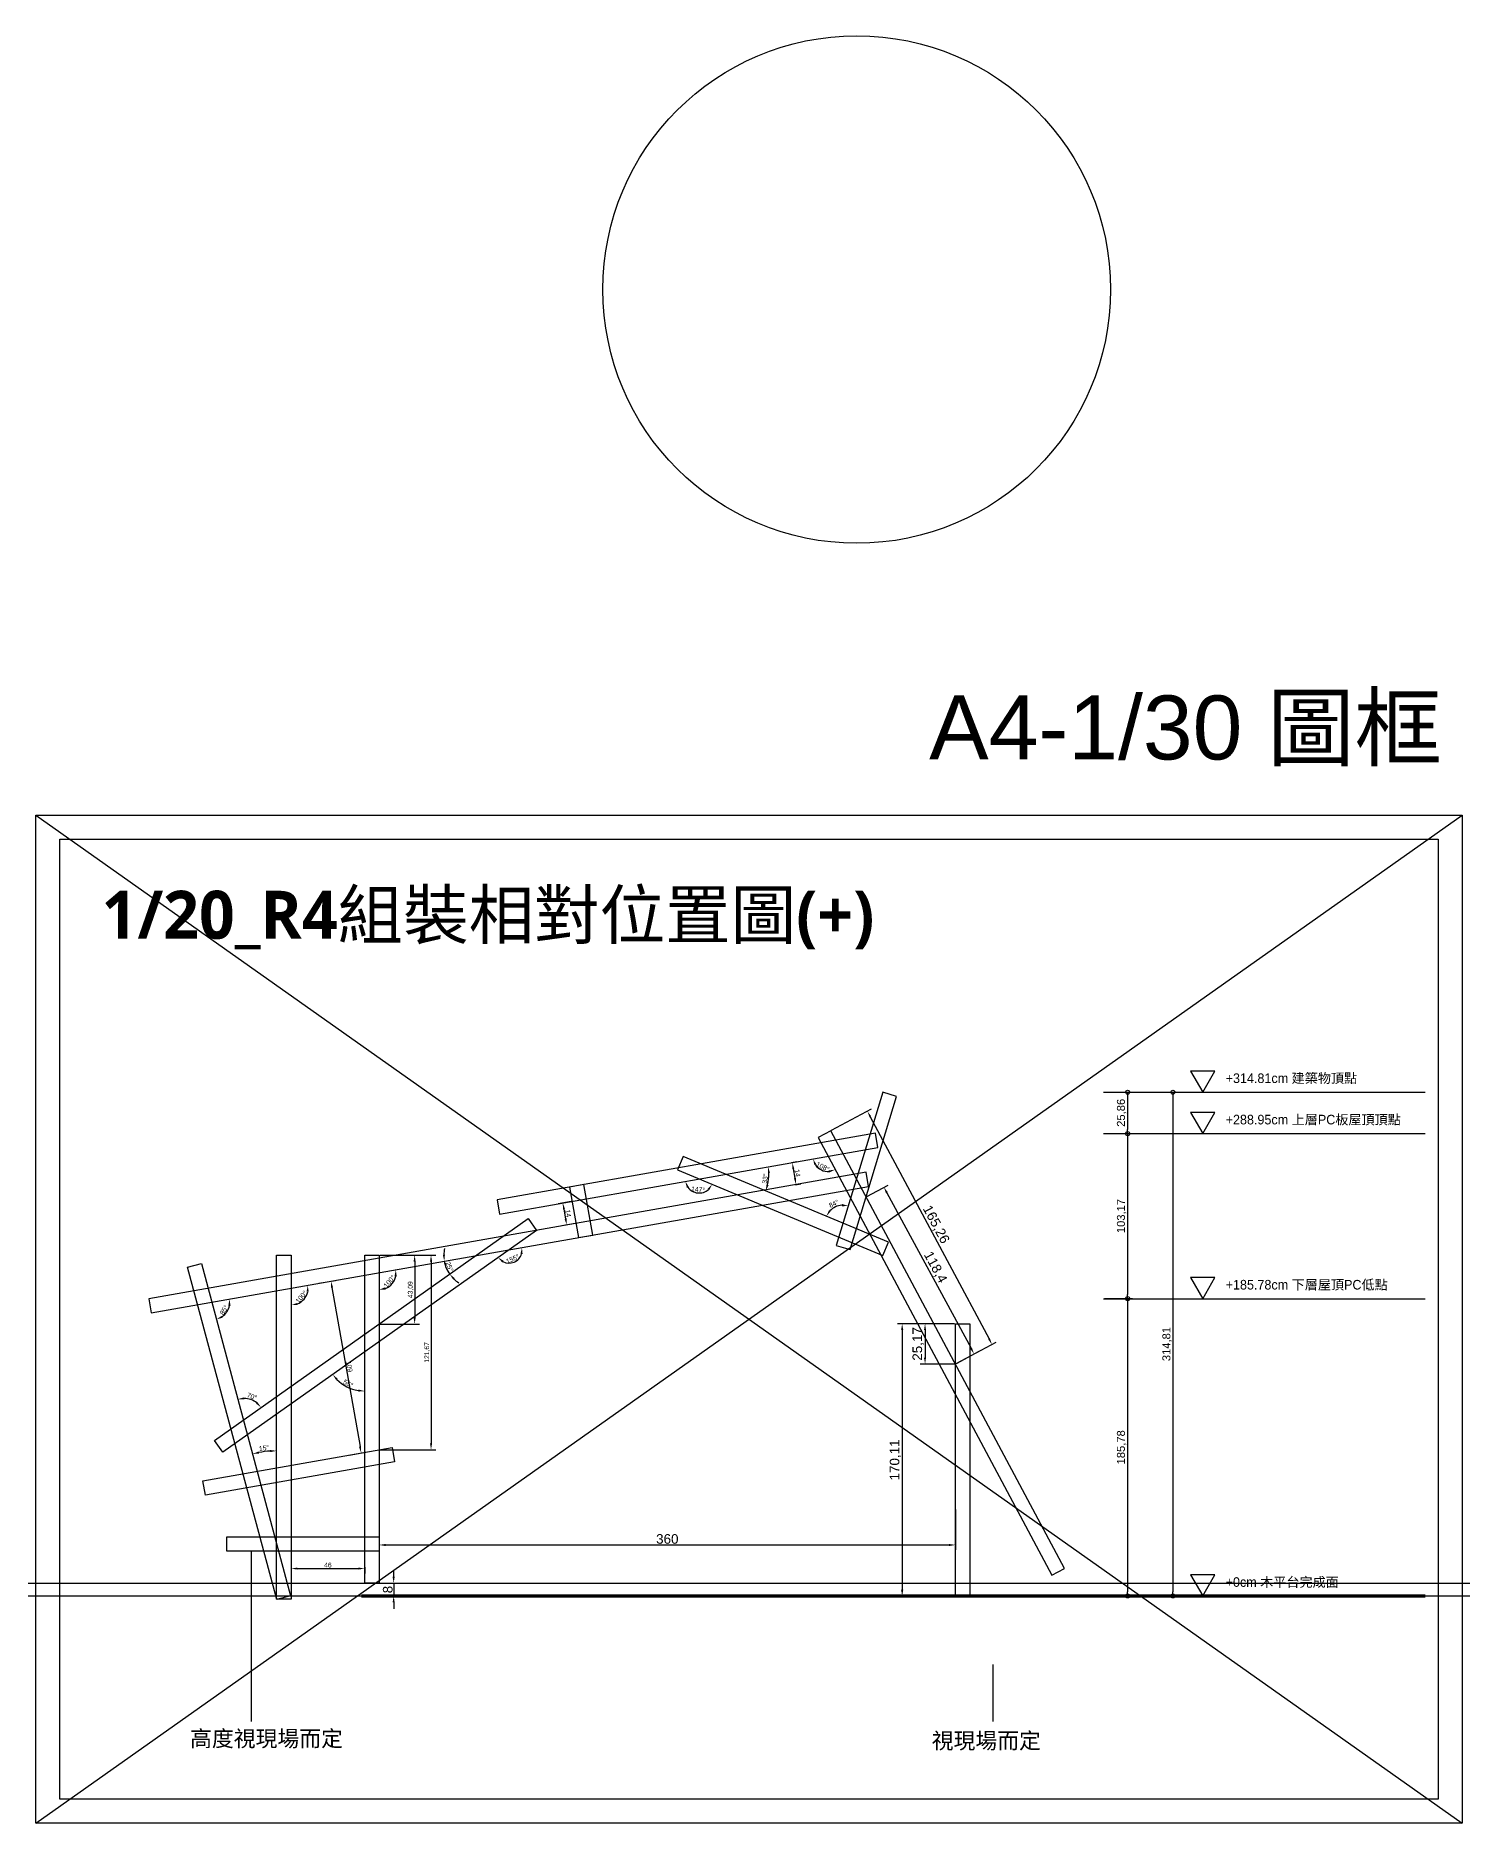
# Model space of a CAD drawing. Header units: millimetres. Extents: x -2666 to 6286, y -11880 to 4849.
# Drawn here: x 2619 to 3510, y -10033 to -8916 of the extents above; entities that cross this region are included whole.
import ezdxf

# ---------------------------------------------------------------- set-up
doc = ezdxf.new("R2010")
doc.units = ezdxf.units.MM
for name, color, linetype in [('0-rib-base', 10, 'Continuous'), ('0-rib1', 6, 'Continuous'), ('dim', 244, 'Continuous'), ('木平台完成面', 3, 'Continuous')]:
    doc.layers.add(name, color=color, linetype=linetype)
doc.layers.add('default', color=11, linetype='Continuous', plot=False)
doc.styles.get("Standard").update_dxf_attribs({"font": 'arial.ttf'})
doc.dimstyles.new('ISO-25', dxfattribs={"dimtxt": 5, "dimasz": 2.5, "dimexe": 3, "dimexo": 0.625, "dimtad": 1, "dimtxsty": 'Standard', "dimblk": 'ORIGIN', "dimcen": 2.5, "dimadec": 0, "dimazin": 0, "dimtfac": 1, "dimtmove": 1, "dimatfit": 1, "dimldrblk": 'ORIGIN', "dimfxl": 0, "dimarcsym": 0})
doc.dimstyles.new('短柱', dxfattribs={"dimtxt": 3, "dimasz": 4, "dimexe": 3, "dimexo": 0.625, "dimtad": 1, "dimtxsty": 'Standard', "dimcen": 2.5, "dimadec": 0, "dimazin": 0, "dimtfac": 1, "dimtmove": 1, "dimatfit": 1, "dimldrblk": 'ORIGIN', "dimfxl": 0, "dimarcsym": 0})
doc.dimstyles.new('複本 短柱', dxfattribs={"dimtxt": 6, "dimasz": 4, "dimexe": 3, "dimexo": 0.625, "dimtad": 1, "dimtxsty": 'Standard', "dimcen": 2.5, "dimadec": 0, "dimazin": 0, "dimtfac": 1, "dimtmove": 1, "dimatfit": 1, "dimldrblk": 'ORIGIN', "dimfxl": 0, "dimarcsym": 0})

# ---------------------------------------------------------------- blocks, each defined once
blk = doc.blocks.new('_Origin')
at = {"color": 0, "linetype": 'ByBlock', "lineweight": -2}
blk.add_line((0, 0), (-1, 0), dxfattribs=at)
blk.add_circle((0, 0), 0.5, dxfattribs=at)
blk = doc.blocks.new('*D814')
at = {"layer": 'Defpoints', "color": 0}
for p in [(3286, -9576.4), (3286, -9602.3), (3301, -9602.3)]:
    blk.add_point(p, dxfattribs=at)
at = {"layer": 'dim', "color": 0, "lineweight": -2}
for p, q in [((3286.6, -9576.4), (3304, -9576.4)), ((3301, -9578.9), (3301, -9599.8)), ((3286.6, -9602.3), (3304, -9602.3))]:
    blk.add_line(p, q, dxfattribs=at)
at = {"layer": 'dim', "color": 0, "lineweight": -2, "xscale": 2.5, "yscale": 2.5, "zscale": 2.5}
for p, rotation in [((3301, -9576.4), 90), ((3301, -9602.3), 270)]:
    blk.add_blockref('_Origin', p, dxfattribs=dict(at, rotation=rotation))
at = {"layer": 'dim', "color": 0, "insert": (3297.3, -9589.3), "char_height": 5, "attachment_point": 5, "rotation": 90}
blk.add_mtext('25,86', dxfattribs=at)
blk = doc.blocks.new('*D815')
at = {"layer": 'Defpoints', "color": 0}
for p in [(3286, -9602.3), (3286, -9705.4), (3301, -9705.4)]:
    blk.add_point(p, dxfattribs=at)
at = {"layer": 'dim', "color": 0, "lineweight": -2}
for p, q in [((3286.6, -9602.3), (3304, -9602.3)), ((3301, -9604.8), (3301, -9702.9)), ((3286.6, -9705.4), (3304, -9705.4))]:
    blk.add_line(p, q, dxfattribs=at)
at = {"layer": 'dim', "color": 0, "lineweight": -2, "xscale": 2.5, "yscale": 2.5, "zscale": 2.5}
for p, rotation in [((3301, -9602.3), 90), ((3301, -9705.4), 270)]:
    blk.add_blockref('_Origin', p, dxfattribs=dict(at, rotation=rotation))
at = {"layer": 'dim', "color": 0, "insert": (3297.3, -9653.8), "char_height": 5, "attachment_point": 5, "rotation": 90}
blk.add_mtext('103,17', dxfattribs=at)
blk = doc.blocks.new('*D816')
at = {"layer": 'Defpoints', "color": 0}
for p in [(3286, -9705.4), (3286, -9891.2), (3301, -9891.2)]:
    blk.add_point(p, dxfattribs=at)
at = {"layer": 'dim', "color": 0, "lineweight": -2}
for p, q in [((3286.6, -9705.4), (3304, -9705.4)), ((3301, -9707.9), (3301, -9888.7)), ((3286.6, -9891.2), (3304, -9891.2))]:
    blk.add_line(p, q, dxfattribs=at)
at = {"layer": 'dim', "color": 0, "lineweight": -2, "xscale": 2.5, "yscale": 2.5, "zscale": 2.5}
for p, rotation in [((3301, -9705.4), 90), ((3301, -9891.2), 270)]:
    blk.add_blockref('_Origin', p, dxfattribs=dict(at, rotation=rotation))
at = {"layer": 'dim', "color": 0, "insert": (3297.3, -9798.3), "char_height": 5, "attachment_point": 5, "rotation": 90}
blk.add_mtext('185,78', dxfattribs=at)
blk = doc.blocks.new('*D711')
at = {"layer": 'Defpoints', "color": 0}
for p in [(3286, -9576.4), (3286.6, -9891.2), (3329.3, -9891.2)]:
    blk.add_point(p, dxfattribs=at)
at = {"layer": 'dim', "color": 0, "lineweight": -2}
for p, q in [((3286.6, -9576.4), (3332.3, -9576.4)), ((3329.3, -9578.9), (3329.3, -9888.7)), ((3287.2, -9891.2), (3332.3, -9891.2))]:
    blk.add_line(p, q, dxfattribs=at)
at = {"layer": 'dim', "color": 0, "lineweight": -2, "xscale": 2.5, "yscale": 2.5, "zscale": 2.5}
for p, rotation in [((3329.3, -9576.4), 90), ((3329.3, -9891.2), 270)]:
    blk.add_blockref('_Origin', p, dxfattribs=dict(at, rotation=rotation))
at = {"layer": 'dim', "color": 0, "insert": (3325.7, -9733.8), "char_height": 5, "attachment_point": 5, "rotation": 90}
blk.add_mtext('314,81', dxfattribs=at)
blk = doc.blocks.new('*D831')
at = {"layer": 'Defpoints', "color": 0}
for p in [(3139.2, -9635.3), (2778.5, -9678.2), (2691.2, -9714.3), (2784.3, -9707.8), (2778.5, -9893.2)]:
    blk.add_point(p, dxfattribs=at)
at = {"layer": 'dim', "color": 0, "lineweight": -2}
blk.add_arc((2778.5, -9698.9), 10.6, 291.7601, 348.2399, dxfattribs=at)
at = {"layer": 'dim', "color": 0}
for points in [[(2788.2, -9701), (2789.5, -9701.1), (2788.9, -9697.1)], [(2782.5, -9709.4), (2782.3, -9708.1), (2778.5, -9709.5)]]:
    blk.add_solid(points, dxfattribs=at)
at = {"layer": 'dim', "color": 0, "insert": (2784.9, -9704.3), "char_height": 3, "attachment_point": 5, "rotation": 50}
blk.add_mtext('100°', dxfattribs=at)
blk = doc.blocks.new('*D832')
at = {"layer": 'Defpoints', "color": 0}
for p in [(3139.2, -9635.3), (2722.5, -9683.5), (2691.2, -9714.3), (2736.7, -9715.7), (2778.2, -9891.1)]:
    blk.add_point(p, dxfattribs=at)
at = {"layer": 'dim', "color": 0, "lineweight": -2}
blk.add_arc((2729, -9707.6), 11.2, 305.6472, 349.3528, dxfattribs=at)
at = {"layer": 'dim', "color": 0}
for points in [[(2739.3, -9709.7), (2740.7, -9709.7), (2740, -9705.7)], [(2735.8, -9717.3), (2735.2, -9716.1), (2731.9, -9718.4)]]:
    blk.add_solid(points, dxfattribs=at)
at = {"layer": 'dim', "color": 0, "insert": (2736.6, -9712.5), "char_height": 3, "attachment_point": 5, "rotation": 57.5}
blk.add_mtext('85°', dxfattribs=at)
blk = doc.blocks.new('*D833')
at = {"layer": 'Defpoints', "color": 0}
for p in [(3139.2, -9635.3), (2833.5, -9678.2), (2839.3, -9698), (2691.2, -9714.3), (2833.5, -9883.2)]:
    blk.add_point(p, dxfattribs=at)
at = {"layer": 'dim', "color": 0, "lineweight": -2}
blk.add_arc((2833.5, -9689.2), 10.6, 291.8487, 348.1513, dxfattribs=at)
at = {"layer": 'dim', "color": 0}
for points in [[(2843.1, -9691.4), (2844.5, -9691.4), (2843.9, -9687.4)], [(2837.5, -9699.7), (2837.3, -9698.3), (2833.5, -9699.8)]]:
    blk.add_solid(points, dxfattribs=at)
at = {"layer": 'dim', "color": 0, "insert": (2839.9, -9694.6), "char_height": 3, "attachment_point": 5, "rotation": 50}
blk.add_mtext('100°', dxfattribs=at)
blk = doc.blocks.new('*D834')
at = {"layer": 'Defpoints', "color": 0}
for p in [(3139.2, -9635.3), (2931.8, -9662.7), (2914.1, -9683.2), (2691.2, -9714.3), (2735.9, -9801.4)]:
    blk.add_point(p, dxfattribs=at)
at = {"layer": 'dim', "color": 0, "lineweight": -2}
blk.add_arc((2914.6, -9674.9), 8.29, 243.2328, 342.0672, dxfattribs=at)
at = {"layer": 'dim', "color": 0}
for points in [[(2910.4, -9682.8), (2911.3, -9681.8), (2907.8, -9679.7)], [(2921.8, -9677.4), (2923.1, -9677.5), (2922.7, -9673.5)]]:
    blk.add_solid(points, dxfattribs=at)
at = {"layer": 'dim', "color": 0, "insert": (2916.9, -9680.6), "char_height": 3, "attachment_point": 5, "rotation": 22.65}
blk.add_mtext('155°', dxfattribs=at)
blk = doc.blocks.new('*D835')
at = {"layer": 'Defpoints', "color": 0}
for p in [(3145.1, -9610.9), (3019.9, -9625), (3028.9, -9638.1), (2908.7, -9652.6), (3148.1, -9678.4)]:
    blk.add_point(p, dxfattribs=at)
at = {"layer": 'dim', "color": 0, "lineweight": -2}
blk.add_arc((3033.4, -9630.6), 8.79, 216.3079, 311.0921, dxfattribs=at)
at = {"layer": 'dim', "color": 0}
for points in [[(3025.7, -9636.1), (3026.9, -9635.5), (3024.7, -9632.1)], [(3038.6, -9636.8), (3039.7, -9637.6), (3041.5, -9634)]]:
    blk.add_solid(points, dxfattribs=at)
at = {"layer": 'dim', "color": 0, "insert": (3032.7, -9637.2), "char_height": 3, "attachment_point": 5, "rotation": 353.7}
blk.add_mtext('147°', dxfattribs=at)
blk = doc.blocks.new('*D836')
at = {"layer": 'Defpoints', "color": 0}
for p in [(3145.1, -9610.9), (3023.4, -9616.7), (3076.4, -9633.2), (2908.7, -9652.6), (3151.6, -9670.1)]:
    blk.add_point(p, dxfattribs=at)
at = {"layer": 'dim', "color": 0, "lineweight": -2}
blk.add_arc((3049.8, -9627.7), 27.1, 345.8609, 1.5391, dxfattribs=at)
at = {"layer": 'dim', "color": 0}
for points in [[(3076.3, -9627), (3077.6, -9626.9), (3076.5, -9623)], [(3076.8, -9634.5), (3075.5, -9634.1), (3074.9, -9638.1)]]:
    blk.add_solid(points, dxfattribs=at)
at = {"layer": 'dim', "color": 0, "insert": (3074.6, -9630.4), "char_height": 3, "attachment_point": 5, "rotation": 83.7}
blk.add_mtext('33°', dxfattribs=at)
blk = doc.blocks.new('*D837')
at = {"layer": 'Defpoints', "color": 0}
for p in [(3107.6, -9604.8), (3145.1, -9610.9), (3107.2, -9623.3), (2908.7, -9652.6), (3253.7, -9878.2)]:
    blk.add_point(p, dxfattribs=at)
at = {"layer": 'dim', "color": 0, "lineweight": -2}
blk.add_arc((3113.9, -9616.4), 9.55, 214.1864, 273.9299, dxfattribs=at)
at = {"layer": 'dim', "color": 0}
for points in [[(3105.4, -9622), (3106.6, -9621.5), (3104.5, -9618.1)], [(3114.3, -9625.3), (3114.7, -9626.6), (3118.4, -9624.8)]]:
    blk.add_solid(points, dxfattribs=at)
at = {"layer": 'dim', "color": 0, "insert": (3110.6, -9623), "char_height": 3, "attachment_point": 5, "rotation": 334.0582}
blk.add_mtext('108°', dxfattribs=at)
blk = doc.blocks.new('*D838')
at = {"layer": 'Defpoints', "color": 0}
for p in [(3148.1, -9576.5), (3023.4, -9616.7), (3121.1, -9647.2), (3119.1, -9672.1), (3151.6, -9670.1)]:
    blk.add_point(p, dxfattribs=at)
at = {"layer": 'dim', "color": 0, "lineweight": -2}
blk.add_arc((3123.3, -9658.3), 11.3, 93.4968, 137.0032, dxfattribs=at)
at = {"layer": 'dim', "color": 0}
for points in [[(3122.7, -9646.3), (3122.5, -9647.7), (3126.6, -9647.5)], [(3115.6, -9650.9), (3114.5, -9650.2), (3112.8, -9653.9)]]:
    blk.add_solid(points, dxfattribs=at)
at = {"layer": 'dim', "color": 0, "insert": (3117.5, -9646.1), "char_height": 3, "attachment_point": 5, "rotation": 25.25}
blk.add_mtext('84°', dxfattribs=at)
blk = doc.blocks.new('*D839')
at = {"layer": 'Defpoints', "color": 0}
for p in [(2954, -9644.6), (2950.7, -9659.4), (2956.5, -9658.4)]:
    blk.add_point(p, dxfattribs=at)
at = {"layer": 'dim', "color": 0, "lineweight": -2}
for p, q in [((2953.4, -9644.7), (2945.3, -9646.1)), ((2948.9, -9649.5), (2950, -9655.5)), ((2955.9, -9658.5), (2947.7, -9659.9))]:
    blk.add_line(p, q, dxfattribs=at)
at = {"layer": 'dim', "color": 0}
for points in [[(2949.6, -9649.4), (2948.3, -9649.7), (2948.2, -9645.6)], [(2950.6, -9655.3), (2949.3, -9655.6), (2950.7, -9659.4)]]:
    blk.add_solid(points, dxfattribs=at)
at = {"layer": 'dim', "color": 0, "insert": (2951.6, -9652.1), "char_height": 3, "attachment_point": 5, "rotation": 280}
blk.add_mtext('14', dxfattribs=at)
blk = doc.blocks.new('*D840')
at = {"layer": 'Defpoints', "color": 0}
for p in [(3090.4, -9620.5), (3092.8, -9634.3), (3093.9, -9634.1)]:
    blk.add_point(p, dxfattribs=at)
at = {"layer": 'dim', "color": 0, "lineweight": -2}
for p, q in [((3091, -9620.4), (3094.5, -9619.8)), ((3092.2, -9624.3), (3093.2, -9630.2)), ((3093.5, -9634.2), (3096.9, -9633.6))]:
    blk.add_line(p, q, dxfattribs=at)
at = {"layer": 'dim', "color": 0}
for points in [[(3092.8, -9624.2), (3091.5, -9624.4), (3091.5, -9620.3)], [(3093.9, -9630.1), (3092.6, -9630.3), (3093.9, -9634.1)]]:
    blk.add_solid(points, dxfattribs=at)
at = {"layer": 'dim', "color": 0, "insert": (3094.8, -9626.9), "char_height": 3, "attachment_point": 5, "rotation": 280}
blk.add_mtext('14', dxfattribs=at)
blk = doc.blocks.new('*D853')
at = {"layer": 'Defpoints', "color": 0}
for p in [(2833.5, -9678.2), (2833.5, -9721.3), (2855.7, -9721.3)]:
    blk.add_point(p, dxfattribs=at)
at = {"layer": 'dim', "color": 0, "lineweight": -2}
for p, q in [((2834.1, -9678.2), (2858.7, -9678.2)), ((2855.7, -9682.2), (2855.7, -9717.3)), ((2834.1, -9721.3), (2858.7, -9721.3))]:
    blk.add_line(p, q, dxfattribs=at)
at = {"layer": 'dim', "color": 0}
for points in [[(2855, -9682.2), (2856.3, -9682.2), (2855.7, -9678.2)], [(2855, -9717.3), (2856.3, -9717.3), (2855.7, -9721.3)]]:
    blk.add_solid(points, dxfattribs=at)
at = {"layer": 'dim', "color": 0, "insert": (2853.2, -9699.8), "char_height": 3, "attachment_point": 5, "rotation": 90}
blk.add_mtext('43,09', dxfattribs=at)
blk = doc.blocks.new('*D854')
at = {"layer": 'Defpoints', "color": 0}
for p in [(2833.5, -9678.2), (2833.5, -9799.9), (2865.9, -9799.9)]:
    blk.add_point(p, dxfattribs=at)
at = {"layer": 'dim', "color": 0, "lineweight": -2}
for p, q in [((2834.1, -9678.2), (2868.9, -9678.2)), ((2865.9, -9682.2), (2865.9, -9795.9)), ((2834.1, -9799.9), (2868.9, -9799.9))]:
    blk.add_line(p, q, dxfattribs=at)
at = {"layer": 'dim', "color": 0}
for points in [[(2865.3, -9682.2), (2866.6, -9682.2), (2865.9, -9678.2)], [(2865.3, -9795.9), (2866.6, -9795.9), (2865.9, -9799.9)]]:
    blk.add_solid(points, dxfattribs=at)
at = {"layer": 'dim', "color": 0, "insert": (2863.5, -9739), "char_height": 3, "attachment_point": 5, "rotation": 90}
blk.add_mtext('121,67', dxfattribs=at)
blk = doc.blocks.new('*D855')
at = {"layer": 'Defpoints', "color": 0}
for p in [(2795.2, -9696), (2814.1, -9803.3), (2822.3, -9801.9)]:
    blk.add_point(p, dxfattribs=at)
at = {"layer": 'dim', "color": 0, "lineweight": -2}
for p, q in [((2795.8, -9695.8), (2806.3, -9694)), ((2804, -9698.4), (2821.6, -9797.9)), ((2814.7, -9803.2), (2825.2, -9801.3))]:
    blk.add_line(p, q, dxfattribs=at)
at = {"layer": 'dim', "color": 0}
for points in [[(2804.7, -9698.3), (2803.4, -9698.6), (2803.4, -9694.5)], [(2822.2, -9797.8), (2820.9, -9798), (2822.3, -9801.9)]]:
    blk.add_solid(points, dxfattribs=at)
at = {"layer": 'dim', "color": 0, "insert": (2814.9, -9747.8), "char_height": 3, "attachment_point": 5, "rotation": 280}
blk.add_mtext('109', dxfattribs=at)
blk = doc.blocks.new('*D856')
at = {"layer": 'Defpoints', "color": 0}
for p in [(2926.6, -9655.4), (2722.5, -9683.5), (2755.8, -9769.7), (2730.7, -9794.1), (2778.2, -9891.1)]:
    blk.add_point(p, dxfattribs=at)
at = {"layer": 'dim', "color": 0, "lineweight": -2}
blk.add_arc((2748.8, -9781.3), 13.6, 52.2656, 88.0344, dxfattribs=at)
at = {"layer": 'dim', "color": 0}
for points in [[(2749.3, -9768.4), (2749.1, -9767.1), (2745.2, -9768.2)], [(2757.5, -9770.1), (2756.6, -9771), (2759.8, -9773.4)]]:
    blk.add_solid(points, dxfattribs=at)
at = {"layer": 'dim', "color": 0, "insert": (2754.1, -9766.5), "char_height": 3, "attachment_point": 5, "rotation": 340.15}
blk.add_mtext('70°', dxfattribs=at)
blk = doc.blocks.new('*D857')
at = {"layer": 'Defpoints', "color": 0}
for p in [(2931.8, -9662.7), (2824.5, -9678.2), (2809.9, -9758.4), (2735.9, -9801.4), (2824.5, -9883.2)]:
    blk.add_point(p, dxfattribs=at)
at = {"layer": 'dim', "color": 0, "lineweight": -2}
blk.add_arc((2824.5, -9738.7), 24.5, 224.6812, 260.6188, dxfattribs=at)
at = {"layer": 'dim', "color": 0}
for points in [[(2806.6, -9756.3), (2807.6, -9755.5), (2804.5, -9752.8)], [(2820.5, -9762.2), (2820.4, -9763.5), (2824.5, -9763.2)]]:
    blk.add_solid(points, dxfattribs=at)
at = {"layer": 'dim', "color": 0, "insert": (2814.2, -9758.5), "char_height": 3, "attachment_point": 5, "rotation": 332.65}
blk.add_mtext('55°', dxfattribs=at)
blk = doc.blocks.new('*D858')
at = {"layer": 'Defpoints', "color": 0}
for p in [(2722.5, -9683.5), (2769.5, -9678.2), (2764.4, -9800.7), (2769.5, -9893.2), (2778.2, -9891.1)]:
    blk.add_point(p, dxfattribs=at)
at = {"layer": 'dim', "color": 0, "lineweight": -2}
blk.add_arc((2769.5, -9858.6), 58.1, 93.9465, 101.0535, dxfattribs=at)
at = {"layer": 'dim', "color": 0}
for points in [[(2758.5, -9802.2), (2758.2, -9800.9), (2754.4, -9802.5)], [(2765.4, -9800), (2765.5, -9801.3), (2769.5, -9800.5)]]:
    blk.add_solid(points, dxfattribs=at)
at = {"layer": 'dim', "color": 0, "insert": (2761.6, -9798.8), "char_height": 3, "attachment_point": 5, "rotation": 7.5}
blk.add_mtext('15°', dxfattribs=at)
blk = doc.blocks.new('*D859')
at = {"layer": 'Defpoints', "color": 0}
for p in [(3139.2, -9635.3), (2926.6, -9655.4), (2874.9, -9684.9), (2691.2, -9714.3), (2730.7, -9794.1)]:
    blk.add_point(p, dxfattribs=at)
at = {"layer": 'dim', "color": 0, "lineweight": -2}
for start, end in [(166.953, 178.4765), (190, 215.3), (226.8235, 238.347)]:
    blk.add_arc((2893.8, -9678.6), 19.9, start, end, dxfattribs=at)
at = {"layer": 'dim', "color": 0}
for points in [[(2874.6, -9678), (2873.3, -9678.1), (2874.2, -9682)], [(2879.7, -9693.5), (2880.7, -9692.6), (2877.6, -9690.1)]]:
    blk.add_solid(points, dxfattribs=at)
at = {"layer": 'dim', "color": 0, "insert": (2877.4, -9685.4), "char_height": 3, "attachment_point": 5, "rotation": 292.65}
blk.add_mtext('25°', dxfattribs=at)
blk = doc.blocks.new('*D866')
at = {"layer": 'Defpoints', "color": 0}
for p in [(2778.5, -9872.5), (2824.5, -9872.5), (2824.5, -9874.1)]:
    blk.add_point(p, dxfattribs=at)
at = {"layer": 'dim', "color": 0, "lineweight": -2}
for p, q in [((2778.5, -9873.1), (2778.5, -9877.1)), ((2824.5, -9873.1), (2824.5, -9877.1)), ((2782.5, -9874.1), (2820.5, -9874.1))]:
    blk.add_line(p, q, dxfattribs=at)
at = {"layer": 'dim', "color": 0}
for points in [[(2782.5, -9873.4), (2782.5, -9874.7), (2778.5, -9874.1)], [(2820.5, -9873.4), (2820.5, -9874.7), (2824.5, -9874.1)]]:
    blk.add_solid(points, dxfattribs=at)
at = {"layer": 'dim', "color": 0, "insert": (2801.5, -9871.9), "char_height": 3, "attachment_point": 5}
blk.add_mtext('46', dxfattribs=at)
blk = doc.blocks.new('*D949')
at = {"color": 0, "lineweight": -2}
for p, q in [((3192.8, -9721.1), (3171.5, -9721.1)), ((3174.5, -9725.1), (3174.5, -9742.3)), ((3192.8, -9746.3), (3171.5, -9746.3))]:
    blk.add_line(p, q, dxfattribs=at)
at = {"color": 0}
for points in [[(3173.8, -9725.1), (3175.1, -9725.1), (3174.5, -9721.1)], [(3173.8, -9742.3), (3175.1, -9742.3), (3174.5, -9746.3)]]:
    blk.add_solid(points, dxfattribs=at)
at = {"layer": 'Defpoints', "color": 0}
for p in [(3193.5, -9721.1), (3174.5, -9746.3), (3193.5, -9746.3)]:
    blk.add_point(p, dxfattribs=at)
at = {"color": 0, "insert": (3170.2, -9733.7), "char_height": 6, "attachment_point": 5, "rotation": 90}
blk.add_mtext('25,17', dxfattribs=at)
blk = doc.blocks.new('*D950')
at = {"color": 0, "lineweight": -2}
for p, q in [((3192.8, -9721.1), (3157.2, -9721.1)), ((3160.2, -9725.1), (3160.2, -9887.2)), ((3192.8, -9891.2), (3157.2, -9891.2))]:
    blk.add_line(p, q, dxfattribs=at)
at = {"color": 0}
for points in [[(3159.5, -9725.1), (3160.9, -9725.1), (3160.2, -9721.1)], [(3159.5, -9887.2), (3160.9, -9887.2), (3160.2, -9891.2)]]:
    blk.add_solid(points, dxfattribs=at)
at = {"layer": 'Defpoints', "color": 0}
for p in [(3193.5, -9721.1), (3160.2, -9891.2), (3193.5, -9891.2)]:
    blk.add_point(p, dxfattribs=at)
at = {"color": 0, "insert": (3156, -9806.2), "char_height": 6, "attachment_point": 5, "rotation": 90}
blk.add_mtext('170,11', dxfattribs=at)
blk = doc.blocks.new('*D951')
at = {"color": 0, "lineweight": -2}
for p, q in [((2833.5, -9837.1), (2833.5, -9862.3)), ((3193.5, -9837.1), (3193.5, -9862.3)), ((2837.5, -9859.3), (3189.5, -9859.3))]:
    blk.add_line(p, q, dxfattribs=at)
at = {"color": 0}
for points in [[(2837.5, -9858.7), (2837.5, -9860), (2833.5, -9859.3)], [(3189.5, -9858.7), (3189.5, -9860), (3193.5, -9859.3)]]:
    blk.add_solid(points, dxfattribs=at)
at = {"layer": 'Defpoints', "color": 0}
for p in [(2833.5, -9836.5), (3193.5, -9836.5), (3193.5, -9859.3)]:
    blk.add_point(p, dxfattribs=at)
at = {"color": 0, "insert": (3013.5, -9855.6), "char_height": 6, "attachment_point": 5}
blk.add_mtext('360', dxfattribs=at)
blk = doc.blocks.new('*D952')
at = {"color": 0, "lineweight": -2}
for p, q in [((3116.1, -9600.2), (3141.1, -9586.9)), ((3140.3, -9591.8), (3214.5, -9730.5)), ((3194, -9746), (3219, -9732.6))]:
    blk.add_line(p, q, dxfattribs=at)
at = {"color": 0}
for points in [[(3140.9, -9591.5), (3139.8, -9592.1), (3138.5, -9588.3)], [(3215, -9730.2), (3213.9, -9730.8), (3216.3, -9734.1)]]:
    blk.add_solid(points, dxfattribs=at)
at = {"layer": 'Defpoints', "color": 0}
for p in [(3115.6, -9600.5), (3216.3, -9734.1), (3193.5, -9746.3)]:
    blk.add_point(p, dxfattribs=at)
at = {"color": 0, "insert": (3181.1, -9659.2), "char_height": 6, "attachment_point": 5, "rotation": 298.1163}
blk.add_mtext('165,26', dxfattribs=at)
blk = doc.blocks.new('*D953')
at = {"color": 0, "lineweight": -2}
for p, q in [((3138.2, -9641.6), (3151.4, -9634.4)), ((3150.7, -9639.3), (3203.2, -9736.4)), ((3194.6, -9745.7), (3207.8, -9738.5))]:
    blk.add_line(p, q, dxfattribs=at)
at = {"color": 0}
for points in [[(3151.3, -9639), (3150.1, -9639.7), (3148.8, -9635.8)], [(3203.8, -9736.1), (3202.7, -9736.8), (3205.1, -9740)]]:
    blk.add_solid(points, dxfattribs=at)
at = {"layer": 'Defpoints', "color": 0}
for p in [(3137.7, -9641.8), (3194, -9746), (3205.1, -9740)]:
    blk.add_point(p, dxfattribs=at)
at = {"color": 0, "insert": (3180.7, -9685.9), "char_height": 6, "attachment_point": 5, "rotation": 298.4188}
blk.add_mtext('118,4', dxfattribs=at)
blk = doc.blocks.new('*D962')
at = {"color": 0, "lineweight": -2}
for p, q in [((2834.1, -9883.2), (2845.6, -9883.2)), ((2842.6, -9879.2), (2842.6, -9875.2)), ((2842.6, -9883.2), (2842.6, -9891.2)), ((2834.1, -9891.2), (2845.6, -9891.2)), ((2842.6, -9895.2), (2842.6, -9899.2))]:
    blk.add_line(p, q, dxfattribs=at)
at = {"color": 0}
for points in [[(2841.9, -9879.2), (2843.2, -9879.2), (2842.6, -9883.2)], [(2841.9, -9895.2), (2843.2, -9895.2), (2842.6, -9891.2)]]:
    blk.add_solid(points, dxfattribs=at)
at = {"layer": 'Defpoints', "color": 0}
for p in [(2833.5, -9883.2), (2833.5, -9891.2), (2842.6, -9891.2)]:
    blk.add_point(p, dxfattribs=at)
at = {"color": 0, "insert": (2838.9, -9887.2), "char_height": 6, "attachment_point": 5, "rotation": 90}
blk.add_mtext('8', dxfattribs=at)

msp = doc.modelspace()

# ---------------------------------------------------------------- linework, layer by layer
for p in [(2833.465, -9883.211), (795.745, -9891.211)]:
    msp.add_xline(p, (1, 0))
msp.add_circle((3131.807, -9074.851), 158.56)
at = {"layer": '0-rib-base'}
msp.add_lwpolyline([(2738.465, -9863.211), (2738.465, -9854.211), (2833.465, -9854.211), (2833.465, -9863.211)], close=True, dxfattribs=at)
at = {"layer": '0-rib1'}
for points in [[(3119.054, -9672.148), (3127.666, -9674.764), (3156.736, -9579.083), (3148.124, -9576.467)], [(3253.738, -9878.181), (3261.676, -9873.94), (3115.584, -9600.522), (3107.646, -9604.763)], [(3148.146, -9678.367), (3151.605, -9670.059), (3023.391, -9616.688), (3019.932, -9624.997)], [(2961.341, -9634.16), (2952.478, -9635.723), (2958.035, -9667.236), (2966.898, -9665.674)], [(2730.696, -9794.069), (2926.569, -9655.384), (2931.77, -9662.729), (2735.897, -9801.415)], [(2769.501, -9893.474), (2713.855, -9685.8), (2722.549, -9683.47), (2778.195, -9891.144)], [(2769.467, -9893.215), (2769.467, -9678.215), (2778.467, -9678.215), (2778.467, -9893.215)], [(2824.465, -9883.211), (2824.465, -9678.211), (2833.465, -9678.211), (2833.465, -9883.211)], [(3193.465, -9891.211), (3193.465, -9721.106), (3202.465, -9721.106), (3202.465, -9891.211)]]:
    msp.add_lwpolyline(points, close=True, dxfattribs=at)
for points in [[(3145.094, -9610.898), (3143.531, -9602.035), (2907.177, -9643.71), (2908.74, -9652.574), (3145.094, -9610.898)], [(3139.239, -9635.285), (3137.677, -9626.422), (2689.589, -9705.432), (2691.152, -9714.295), (3139.239, -9635.285)], [(2724.955, -9828.155), (2723.392, -9819.292), (2841.569, -9798.454), (2843.132, -9807.317), (2724.955, -9828.155)]]:
    msp.add_lwpolyline(points, dxfattribs=at)
at = {"layer": 'default'}
for p, q in [((2619.022, -9403.208), (3510.022, -10033.208)), ((2619.022, -10033.208), (3510.022, -9403.208))]:
    msp.add_line(p, q, dxfattribs=at)
for points in [[(3510.022, -9403.208), (3510.022, -10033.208), (2619.022, -10033.208), (2619.022, -9403.208)], [(3495.022, -9418.208), (3495.022, -10018.208), (2634.022, -10018.208), (2634.022, -9418.208)]]:
    msp.add_lwpolyline(points, close=True, dxfattribs=at)
at = {"layer": 'dim'}
for p, q in [((2753.777, -9969.733), (2753.777, -9863.211)), ((3217.017, -9969.544), (3217.017, -9933.942))]:
    msp.add_line(p, q, dxfattribs=at)
for points in [[(3285.977, -9576.404), (3486.958, -9576.404)], [(3285.977, -9602.262), (3486.958, -9602.262)], [(3285.977, -9705.432), (3486.958, -9705.432)]]:
    msp.add_lwpolyline(points, dxfattribs=at)
at = {"layer": '木平台完成面'}
for points in [[(3347.953, -9576.404), (3355.594, -9563.169), (3340.312, -9563.169)], [(3347.953, -9602.262), (3355.594, -9589.028), (3340.312, -9589.028)], [(3347.953, -9705.432), (3355.594, -9692.197), (3340.312, -9692.197)], [(3347.953, -9891.211), (3355.594, -9877.976), (3340.312, -9877.976)]]:
    msp.add_lwpolyline(points, close=True, dxfattribs=at)
at = {"layer": '木平台完成面', "const_width": 2}
msp.add_lwpolyline([(3486.958, -9891.211), (2822.403, -9891.211)], dxfattribs=at)

# ---------------------------------------------------------------- texts
at = {"layer": 'default', "insert": (3177.003, -9328.517), "char_height": 40, "attachment_point": 1}
msp.add_mtext_dynamic_manual_height_columns('A4-1/30 {\\fPMingLiU|b0|i0|c136|p18;圖框}', width=430.53379, gutter_width=12.5, heights=[0], dxfattribs=at)
at = {"layer": 'dim', "attachment_point": 1}
for s, width, heights, insert, char_height in [('{\\fMicrosoft JhengHei|b1|i0|c136|p34;1/20_R4組裝相對位置圖(+)}', 540.89861, [0], (2660.157, -9450.553), 30), ('{\\fPMingLiU|b0|i0|c136|p18;高度視現場而定}', 430.53379, [0], (2715.404, -9975.281), 10), ('{\\fPMingLiU|b0|i0|c136|p18;視現場而定}', 131.92841, [29.066], (3178.644, -9976.618), 10)]:
    msp.add_mtext_dynamic_manual_height_columns(s, width=width, gutter_width=12.5, heights=heights, dxfattribs=dict(at, insert=insert, char_height=char_height))
at = {"layer": '木平台完成面', "char_height": 6, "attachment_point": 1}
for s, insert in [('{\\fPMingLiU|b0|i0|c136|p18;+314.81cm 建築物頂點}', (3362.24, -9564.678)), ('{\\fPMingLiU|b0|i0|c136|p18;+288.95cm 上層PC板屋頂頂點}', (3362.24, -9590.537)), ('{\\fPMingLiU|b0|i0|c136|p18;+185.78cm 下層屋頂PC低點}', (3362.24, -9693.707)), ('{\\fPMingLiU|b0|i0|c136|p18;+0cm 木平台完成面}', (3362.24, -9879.486))]:
    msp.add_mtext_dynamic_manual_height_columns(s, width=202.4063, gutter_width=12.5, heights=[0], dxfattribs=dict(at, insert=insert))

# ---------------------------------------------------------------- dimensions: what is measured, and where the dimension line sits
for p1, p2, distance, picture, middle in [((3115.584, -9600.522), (3193.465, -9746.279), 25.939, '*D952', (3181.134, -9659.183)), ((3137.666, -9641.849), (3194.016, -9745.985), 12.657, '*D953', (3180.694, -9685.88)), ((2833.465, -9883.211), (2833.465, -9891.211), 9.114, '*D962', (2838.891, -9887.211))]:
    dim = msp.add_aligned_dim(p1=p1, p2=p2, distance=distance, dimstyle='複本 短柱')
    dim.commit()
    dim.dimension.update_dxf_attribs({"geometry": picture, "text_midpoint": middle})
for base, p1, p2, picture, middle in [((3160.1872, -9891.2111), (3193.4651, -9721.1058), (3193.4651, -9891.2111), '*D950', (3155.9565, -9806.1585)), ((3174.474, -9746.279), (3193.465, -9721.106), (3193.465, -9746.279), '*D949', (3170.243, -9733.693))]:
    dim = msp.add_linear_dim(base=base, p1=p1, p2=p2, angle=90, dimstyle='複本 短柱')
    dim.commit()
    dim.dimension.update_dxf_attribs({"geometry": picture, "text_midpoint": middle})
dim = msp.add_linear_dim(base=(3193.465, -9859.317), p1=(2833.465, -9836.503), p2=(3193.465, -9836.503), dimstyle='複本 短柱')
dim.commit()
dim.dimension.update_dxf_attribs({"geometry": '*D951', "text_midpoint": (3013.465, -9855.627)})
at = {"layer": 'dim'}
for base, line1, line2, picture, middle in [((3121.078, -9647.184), ((3148.124, -9576.467), (3119.054, -9672.148)), ((3151.605, -9670.059), (3023.391, -9616.688)), '*D838', (3117.534, -9646.098)), ((3107.24, -9623.276), ((3107.646, -9604.763), (3253.738, -9878.181)), ((2908.74, -9652.574), (3145.094, -9610.898)), '*D837', (3110.634, -9623.049)), ((3028.873, -9638.14), ((3019.932, -9624.997), (3148.146, -9678.367)), ((2908.74, -9652.574), (3145.094, -9610.898)), '*D835', (3032.652, -9637.213)), ((3076.379, -9633.209), ((2908.74, -9652.574), (3145.094, -9610.898)), ((3151.605, -9670.059), (3023.391, -9616.688)), '*D836', (3074.637, -9630.433)), ((2784.29, -9707.752), ((2691.152, -9714.295), (3139.239, -9635.285)), ((2778.467, -9678.215), (2778.467, -9893.215)), '*D831', (2784.932, -9704.324)), ((2736.678, -9715.736), ((2691.152, -9714.295), (3139.239, -9635.285)), ((2722.549, -9683.47), (2778.195, -9891.144)), '*D832', (2736.613, -9712.456)), ((2839.264, -9698.019), ((2691.152, -9714.295), (3139.239, -9635.285)), ((2833.465, -9678.211), (2833.465, -9883.211)), '*D833', (2839.897, -9694.599)), ((2914.129, -9683.173), ((2691.152, -9714.295), (3139.239, -9635.285)), ((2931.77, -9662.729), (2735.897, -9801.415)), '*D834', (2916.943, -9680.555)), ((2874.943, -9684.855), ((2730.696, -9794.069), (2926.569, -9655.384)), ((2691.152, -9714.295), (3139.239, -9635.285)), '*D859', (2877.447, -9685.397)), ((2755.835, -9769.717), ((2730.696, -9794.069), (2926.569, -9655.384)), ((2722.549, -9683.47), (2778.195, -9891.144)), '*D856', (2754.093, -9766.5)), ((2809.929, -9758.374), ((2824.465, -9883.211), (2824.465, -9678.211)), ((2931.77, -9662.729), (2735.897, -9801.415)), '*D857', (2814.217, -9758.518)), ((2764.405, -9800.711), ((2769.467, -9893.215), (2769.467, -9678.215)), ((2722.549, -9683.47), (2778.195, -9891.144)), '*D858', (2761.604, -9798.848))]:
    dim = msp.add_angular_dim_2l(base=base, line1=line1, line2=line2, dimstyle='短柱', override={"dimfxl": 50}, dxfattribs=at)
    dim.commit()
    dim.dimension.update_dxf_attribs({"geometry": picture, "text_midpoint": middle})
for base, p1, p2, picture, middle in [((3300.977, -9602.262), (3285.977, -9576.404), (3285.977, -9602.262), '*D814', (3297.347, -9589.333)), ((3329.297, -9891.211), (3285.977, -9576.404), (3286.602, -9891.211), '*D711', (3325.667, -9733.807)), ((3300.977, -9705.432), (3285.977, -9602.262), (3285.977, -9705.432), '*D815', (3297.347, -9653.847)), ((3300.977, -9891.211), (3285.977, -9705.432), (3285.977, -9891.211), '*D816', (3297.347, -9798.321))]:
    dim = msp.add_linear_dim(base=base, p1=p1, p2=p2, angle=90, dimstyle='ISO-25', dxfattribs=at)
    dim.commit()
    dim.dimension.update_dxf_attribs({"geometry": picture, "text_midpoint": middle})
for p1, p2, distance, picture, middle in [((3090.411, -9620.54), (3092.842, -9634.328), 1.103, '*D840', (3094.811, -9626.872)), ((2954.041, -9644.586), (2956.472, -9658.373), -5.881, '*D839', (2951.564, -9652.131)), ((2833.465, -9678.211), (2833.465, -9721.305), 22.201, '*D853', (2853.238, -9699.758)), ((2833.465, -9678.211), (2833.465, -9799.883), 32.462, '*D854', (2863.5, -9739.047)), ((2795.17, -9695.954), (2814.097, -9803.298), 8.312, '*D855', (2814.943, -9747.808)), ((2778.467, -9872.502), (2824.465, -9872.502), -1.571, '*D866', (2801.466, -9871.917))]:
    dim = msp.add_aligned_dim(p1=p1, p2=p2, distance=distance, dimstyle='短柱', override={"dimfxl": 50}, dxfattribs=at)
    dim.commit()
    dim.dimension.update_dxf_attribs({"geometry": picture, "text_midpoint": middle})

doc.saveas('drawing.dxf')
